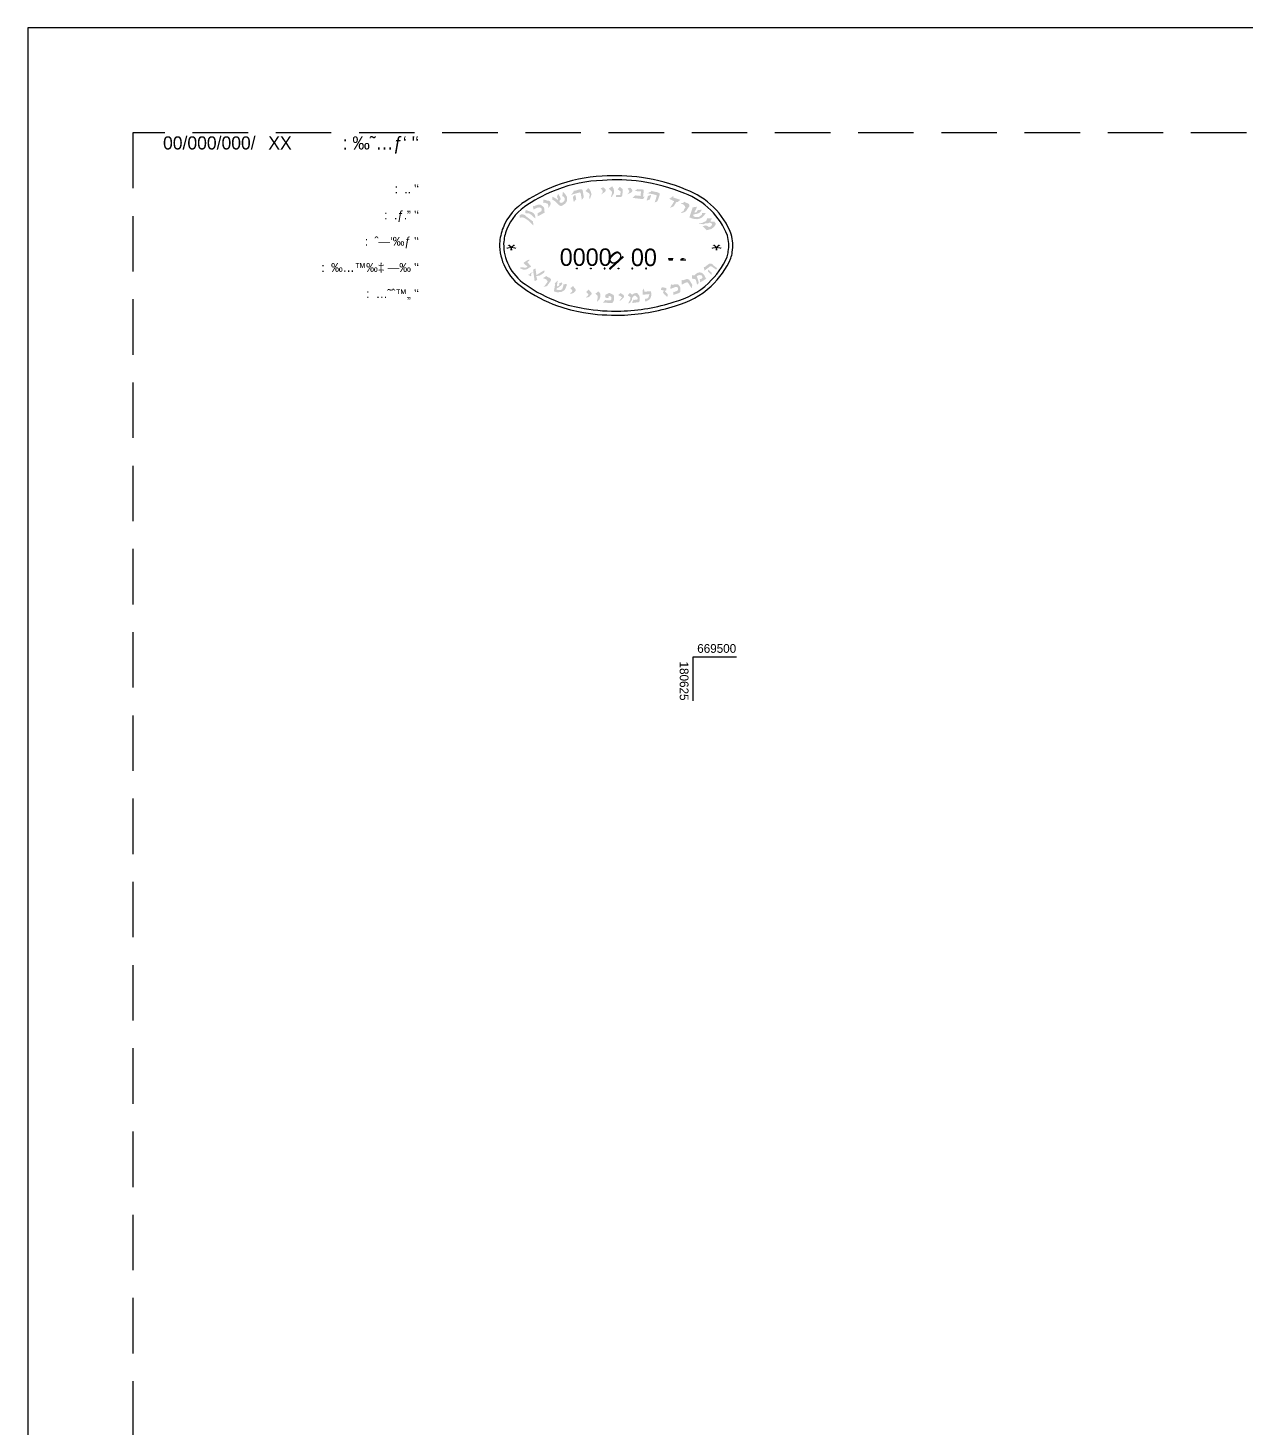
# Model space of a CAD drawing. Extents: x 180421 to 182259, y 668879 to 669787.
# Drawn here: x 180434.7 to 180783.1, y 669279.7 to 669680 of the extents above; entities that cross this region are included whole.
import ezdxf
from ezdxf.enums import TextEntityAlignment as Align

# ---------------------------------------------------------------- set-up
doc = ezdxf.new("R2010")
doc.units = 0
doc.header["$LTSCALE"] = 2.5
doc.header["$MEASUREMENT"] = 0
doc.linetypes.add('HIDDEN', pattern=[9.525, 6.35, -3.175])
doc.layers.get('0').update_dxf_attribs({"linetype": 'CONTINUOUS'})
for name, color, linetype in [('DFS', 2, 'CONTINUOUS'), ('DRWP002', 2, 'CONTINUOUS'), ('DRWS006', 2, 'CONTINUOUS'), ('DRWT001', 2, 'CONTINUOUS'), ('DRWT004', 2, 'CONTINUOUS'), ('KOTERET', 1, 'CONTINUOUS')]:
    doc.layers.add(name, color=color, linetype=linetype)
doc.styles.add('HEBTXT', font='HEBTXT.shx')
doc.styles.add('MD-2010', font='hebtxt.shx', dxfattribs={"height": 1.25})
doc.styles.add('miryam', font='mirym.shx', dxfattribs={"height": 100})
doc.styles.get("Standard").update_dxf_attribs({"font": 'heb.shx', "height": 0.5})

# ---------------------------------------------------------------- blocks, each defined once
blk = doc.blocks.new('SU77_10')
at = {"color": 2, "style": 'HEBTXT'}
for s, height, p in [(": ‰˜…ƒ‘ '‘", 3, (62.5, -3)), (":  .. '‘", 2, (62.5, -13)), (":  .ƒ.” '‘", 2, (62.5, -19)), (":  ˆ—‘‰ƒ '‘", 2, (62.5, -25)), (":  ‰…™‰‡ —‰ '‘", 2, (62.5, -31)), (":  …˜ˆ™„ '‘", 2, (62.5, -37))]:
    blk.add_text(s, height=height, dxfattribs=at).set_placement(p, align=Align.RIGHT)
for tag, p in [('MS_MM', (30.48, -13)), ('MS_PD', (30.48, -19)), ('MS_D', (30.48, -25)), ('MS_TH', (30.48, -31)), ('MS_SHT', (30.48, -37))]:
    blk.add_attdef(tag, text='', height=2, dxfattribs=at).set_placement(p, align=Align.RIGHT)

msp = doc.modelspace()

# ---------------------------------------------------------------- hatches: boundary and pattern name
h = msp.add_hatch(color=256)
h.paths.add_polyline_path([(180606.24, 669632.46), (180606.62, 669632.87), (180606.84, 669633.34), (180606.3, 669634.15), (180607.01, 669634.32), (180607.25, 669634.22), (180607.69, 669633.61), (180607.67, 669633.37), (180607.52, 669633.11), (180607.19, 669632.87), (180606.23, 669632.43)])
h.paths.add_polyline_path([(180604.07, 669634.6), (180603.48, 669633.88), (180604.3, 669633.27), (180604.3, 669632.9), (180604.22, 669632.25), (180603.07, 669632.22), (180602.99, 669631.7), (180604.53, 669631.71), (180604.79, 669632.08), (180604.95, 669633.38), (180604.95, 669633.79), (180604.81, 669634.01)])
h.paths.add_polyline_path([(180609.24, 669634), (180609.3, 669633.9), (180610.65, 669633.82), (180610.93, 669633.73), (180610.97, 669633.55), (180610.75, 669631.78), (180611.26, 669631.81), (180610.73, 669631.05), (180607.75, 669631.43), (180608.53, 669632.13), (180610.03, 669631.98), (180610.18, 669633.25), (180608.5, 669633.38), (180608.37, 669633.38)])
h.paths.add_polyline_path([(180628.71, 669627.13), (180628.57, 669626.88), (180628.21, 669626.35), (180627.6, 669625.79), (180626.99, 669625.49), (180626.21, 669625.32), (180625.57, 669625.36), (180624.92, 669625.48), (180624.01, 669625.84), (180624.94, 669628.69), (180626.12, 669628.9), (180626.13, 669628.7), (180625.93, 669628.17), (180625.54, 669627.51), (180625.55, 669627.17), (180626.1, 669627.38), (180626.33, 669627.89), (180627.5, 669628.04), (180627.41, 669627.73), (180627.11, 669627.39), (180626.78, 669627.1), (180626.37, 669626.93), (180625.83, 669626.78), (180625.34, 669626.74), (180625.09, 669626.56), (180625.12, 669626.32), (180625.4, 669626.04), (180626.01, 669625.93), (180626.68, 669625.91), (180627.18, 669626.28), (180627.67, 669626.73), (180627.65, 669627.11)])
h.paths.add_polyline_path([(180622.49, 669630.33), (180622.24, 669629.94), (180621.57, 669629.87), (180621.57, 669629.75), (180621.7, 669629.68), (180622.08, 669629.64), (180622.43, 669629.38), (180622.75, 669629.08), (180622.84, 669628.62), (180622.56, 669628.24), (180622.37, 669627.67), (180621.72, 669627.35), (180621.72, 669627.13), (180622, 669627.13), (180622.52, 669627.31), (180623.01, 669627.59), (180623.44, 669628.21), (180623.81, 669628.8), (180624.01, 669629.01), (180624.01, 669629.27), (180623.96, 669629.51), (180623.75, 669629.73)])
h.paths.add_polyline_path([(180613.27, 669633.5), (180612.94, 669633.17), (180612, 669632.77), (180613.44, 669632.49), (180614.51, 669632.23), (180614.61, 669632.19), (180614.66, 669631.93), (180614.08, 669630.11), (180614.54, 669630.28), (180614.77, 669630.41), (180614.99, 669630.74), (180615.47, 669632.19), (180615.53, 669632.44), (180615.53, 669632.62), (180615.32, 669632.84), (180614.89, 669633.02), (180613.44, 669633.33)])
h.paths.add_polyline_path([(180613.03, 669632.21), (180612.88, 669632.2), (180612.16, 669631.97), (180611.79, 669630.76), (180611.84, 669630.66), (180612.31, 669630.82), (180612.71, 669631), (180613.07, 669632.17)])
h.paths.add_polyline_path([(180619.43, 669631.96), (180618.25, 669631.15), (180619.69, 669630.45), (180618.55, 669628.7), (180618.59, 669628.6), (180619.52, 669628.99), (180620.27, 669630.25), (180620.59, 669630.19), (180621.43, 669630.86), (180619.41, 669631.54)])
h.paths.add_polyline_path([(180630.09, 669624.62), (180630.07, 669624.9), (180630.53, 669625.6), (180629.1, 669625.58), (180628.93, 669625.01), (180628.53, 669624.66), (180627.75, 669624.29), (180626.8, 669624.07), (180626.78, 669623.94), (180628.09, 669623.89), (180628.55, 669624.13), (180629.32, 669624.13), (180629.78, 669624.35), (180630.33, 669624.2), (180630.49, 669623.8), (180630.35, 669623.48), (180630.07, 669623.21), (180629.56, 669623.08), (180629.17, 669623.37), (180628.73, 669623.54), (180627.77, 669623.34), (180629.02, 669622.16), (180629.69, 669622.36), (180630.31, 669622.54), (180630.92, 669622.97), (180631.27, 669623.39), (180631.56, 669623.85), (180631.6, 669623.98), (180631.18, 669624.64), (180630.92, 669624.64), (180630.53, 669624.62)])
h.paths.add_polyline_path([(180587.81, 669633.12), (180587.63, 669631.87), (180587.9, 669631.83), (180588.01, 669631.72), (180588.22, 669631.47), (180588.36, 669631.11), (180588.29, 669630.77), (180588.17, 669630.5), (180587.81, 669630.13), (180587.27, 669629.99), (180586.95, 669630.11), (180586.81, 669630.36), (180586.88, 669630.63), (180587.08, 669630.92), (180587.15, 669631.15), (180587.01, 669631.63), (180586.45, 669632.58), (180586.09, 669631.72), (180586.25, 669631.45), (180586.45, 669631.17), (180586.45, 669631.01), (180586.36, 669630.88), (180586.2, 669630.9), (180585.59, 669631.38), (180584.82, 669631.74), (180584.73, 669630.97), (180585.29, 669630.65), (180585.64, 669630.41), (180586.02, 669629.97), (180586.66, 669629.32), (180587.24, 669629.09), (180587.38, 669629.11), (180587.74, 669629.27), (180588.51, 669629.79), (180588.94, 669630.47), (180589.01, 669631.13), (180588.94, 669631.78), (180588.33, 669632.67)])
h.paths.add_polyline_path([(180580.98, 669629.51), (180581.5, 669629.42), (180582.03, 669629.02), (180582.39, 669628.72), (180582.52, 669628.14), (180582.52, 669627.57), (180582.62, 669627.23), (180580.6, 669626.12), (180580.6, 669627.05), (180581.64, 669627.61), (180581.75, 669627.98), (180581.75, 669628.3), (180581.53, 669628.56), (180581.08, 669628.7), (180580.44, 669628.61), (180579.96, 669628.36), (180579.54, 669628.11), (180579.42, 669628.09), (180579.33, 669628.16), (180579.26, 669629.06), (180579.6, 669629.04), (180580.4, 669629.4)])
h.paths.add_polyline_path([(180577.14, 669628), (180577.03, 669627.05), (180577.94, 669627.03), (180578.41, 669626.85), (180579.07, 669626.27), (180579.92, 669625.5), (180579.85, 669626.34), (180579.76, 669626.59), (180579.38, 669627.07), (180578.9, 669627.36), (180578.3, 669627.54), (180577.72, 669627.76)])
h.paths.add_polyline_path([(180582.24, 669630.92), (180582.21, 669630.47), (180582.17, 669630.04), (180582.19, 669629.97), (180582.35, 669629.97), (180582.71, 669630.04), (180582.98, 669629.88), (180583.55, 669629.73), (180583.68, 669628.53), (180584.21, 669629.41), (180584.3, 669629.73), (180584.25, 669630.09), (180584.19, 669630.36), (180583.8, 669630.61), (180583.28, 669630.65), (180582.82, 669630.83)])
h.paths.add_polyline_path([(180575.88, 669626.7), (180575.46, 669626.47), (180575.46, 669625.72), (180576.19, 669625.85), (180576.81, 669625.67), (180577.89, 669624.96), (180579.32, 669623.57), (180579.36, 669623.66), (180579.25, 669624.65), (180577.3, 669626.12), (180577.01, 669626.47), (180576.47, 669626.67)])
h.paths.add_polyline_path([(180598.8, 669632.45), (180599.11, 669632.92), (180599.25, 669633.41), (180598.58, 669634.13), (180599.26, 669634.41), (180599.51, 669634.35), (180600.04, 669633.81), (180600.06, 669633.58), (180599.96, 669633.3), (180599.67, 669633), (180598.79, 669632.42)])
h.paths.add_polyline_path([(180595.05, 669634.22), (180594.32, 669633.44), (180594.37, 669633.31), (180595.39, 669632.67), (180595.44, 669632.44), (180595.39, 669631.14), (180595.59, 669631.2), (180596.01, 669632.46), (180595.66, 669633.57)])
h.paths.add_polyline_path([(180601.93, 669634.73), (180601.04, 669634.14), (180601.05, 669634), (180601.9, 669633.15), (180601.9, 669632.91), (180601.56, 669631.66), (180601.77, 669631.68), (180602.46, 669632.81), (180602.37, 669633.97)])
h.paths.add_polyline_path([(180591.32, 669632.26), (180591.37, 669632.24), (180591.61, 669631.05), (180591.33, 669630.7), (180590.99, 669630.33), (180590.89, 669630.4), (180590.66, 669631.65), (180591.2, 669632.19)])
h.paths.add_polyline_path([(180593.05, 669633.9), (180592.59, 669633.85), (180591.16, 669633.44), (180590.93, 669633.52), (180590.79, 669633.07), (180590.14, 669632.27), (180591.55, 669632.7), (180592.62, 669632.98), (180592.73, 669632.98), (180592.89, 669632.78), (180593.23, 669630.89), (180593.55, 669631.26), (180593.7, 669631.48), (180593.74, 669631.88), (180593.5, 669633.38), (180593.42, 669633.63), (180593.34, 669633.79)])
h.paths.add_polyline_path([(180578.22, 669613.8), (180578.22, 669613.47), (180577.62, 669613.05), (180578.66, 669611.85), (180578.59, 669611.68), (180577.47, 669610.99), (180577, 669610.89), (180576.52, 669610.89), (180576.1, 669611.01), (180575.43, 669611.36), (180575.88, 669611.58), (180576.33, 669611.56), (180576.85, 669611.43), (180577.3, 669611.48), (180577.69, 669611.73), (180576.6, 669612.68), (180576.55, 669612.85), (180577.49, 669613.5)])
h.paths.add_polyline_path([(180583.17, 669609.1), (180583.25, 669608.9), (180583.33, 669608.8), (180584.05, 669608.52), (180584.33, 669608.28), (180584.39, 669608.17), (180584.41, 669608.05), (180584.39, 669607.86), (180584.26, 669607.59), (180583.38, 669606.34), (180583.27, 669606.2), (180582.32, 669605.94), (180583.4, 669607.34), (180583.45, 669607.47), (180583.38, 669607.63), (180583.21, 669607.86), (180583.06, 669608.05), (180582.87, 669608.15), (180582.59, 669608.28), (180582.07, 669608.45)])
h.paths.add_polyline_path([(180578.72, 669609.49), (180578.72, 669609.64), (180578.84, 669609.92), (180579.14, 669609.96), (180579.41, 669609.86), (180579.71, 669607.58), (180580.46, 669607.93), (180580.19, 669609.07), (180581.1, 669609.17), (180582.43, 669609.99), (180582.43, 669610.09), (180582.48, 669610.29), (180582.62, 669610.51), (180582.52, 669610.66), (180582.25, 669610.59), (180580.23, 669609.32), (180579.94, 669611.28), (180579.26, 669610.84), (180579.41, 669610.06), (180579.07, 669610.06), (180578.69, 669610.02), (180578.49, 669609.86), (180578.27, 669609.49), (180578.02, 669609.52), (180577.94, 669609.37), (180578.62, 669608.99), (180578.79, 669609.27), (180578.77, 669609.34)])
edge = h.paths.add_edge_path()
edge.add_line((180586.31, 669607.73), (180585.47, 669607))
edge.add_line((180585.47, 669607), (180585.6, 669606.73))
edge.add_line((180585.6, 669606.73), (180585.22, 669604.7))
edge.add_line((180585.22, 669604.7), (180585.38, 669604.63))
edge.add_line((180585.38, 669604.63), (180585.62, 669604.55))
edge.add_line((180585.62, 669604.55), (180586.12, 669604.43))
edge.add_line((180586.12, 669604.43), (180586.68, 669604.44))
edge.add_line((180586.68, 669604.44), (180587.13, 669604.47))
edge.add_line((180587.13, 669604.47), (180587.47, 669604.55))
edge.add_line((180587.47, 669604.55), (180587.83, 669604.76))
edge.add_line((180587.83, 669604.76), (180588.14, 669604.93))
edge.add_line((180588.14, 669604.93), (180588.4, 669605.2))
edge.add_line((180588.4, 669605.2), (180588.59, 669605.57))
edge.add_line((180588.59, 669605.57), (180588.7, 669605.86))
edge.add_line((180588.7, 669605.86), (180588.88, 669606.36))
edge.add_line((180588.88, 669606.36), (180588.94, 669606.81))
edge.add_line((180588.94, 669606.81), (180587.97, 669606.67))
edge.add_line((180587.97, 669606.67), (180587.92, 669606.27))
edge.add_line((180587.92, 669606.27), (180587.83, 669605.96))
edge.add_line((180587.83, 669605.96), (180587.69, 669605.56))
edge.add_line((180587.69, 669605.56), (180587.6, 669605.28))
edge.add_line((180587.6, 669605.28), (180587.28, 669605.1))
edge.add_line((180587.28, 669605.1), (180586.84, 669605.07))
edge.add_line((180586.84, 669605.07), (180586.52, 669605.07))
edge.add_line((180586.52, 669605.07), (180586.21, 669605.11))
edge.add_line((180586.21, 669605.11), (180585.97, 669605.23))
edge.add_line((180585.97, 669605.23), (180585.94, 669605.29))
edge.add_line((180585.94, 669605.29), (180585.96, 669605.35))
edge.add_arc((180587.19, 669604.89), 1.31, 152.6378, 159.4372, ccw=False)
edge.add_line((180586.02, 669605.49), (180586.16, 669605.62))
edge.add_line((180586.16, 669605.62), (180586.31, 669605.68))
edge.add_line((180586.31, 669605.68), (180586.72, 669605.88))
edge.add_line((180586.72, 669605.88), (180587.01, 669606.15))
edge.add_line((180587.01, 669606.15), (180587.29, 669606.34))
edge.add_line((180587.29, 669606.34), (180587.48, 669606.6))
edge.add_line((180587.48, 669606.6), (180587.56, 669606.75))
edge.add_line((180587.56, 669606.75), (180587.61, 669606.9))
edge.add_line((180587.61, 669606.9), (180587.6, 669607.1))
edge.add_line((180587.6, 669607.1), (180587.56, 669607.26))
edge.add_line((180587.56, 669607.26), (180586.7, 669606.91))
edge.add_line((180586.7, 669606.91), (180586.8, 669606.56))
edge.add_line((180586.8, 669606.56), (180586.77, 669606.48))
edge.add_arc((180583.73, 669609.14), 4.04, 313.7293, 318.7084, ccw=False)
edge.add_line((180586.52, 669606.22), (180586.33, 669606.11))
edge.add_line((180586.33, 669606.11), (180586.22, 669606.11))
edge.add_line((180586.22, 669606.11), (180586.17, 669606.15))
edge.add_line((180586.17, 669606.15), (180586.12, 669606.22))
edge.add_line((180586.12, 669606.22), (180586.12, 669606.39))
edge.add_line((180586.12, 669606.39), (180586.16, 669606.75))
edge.add_line((180586.16, 669606.75), (180586.22, 669607.09))
edge.add_line((180586.22, 669607.09), (180586.31, 669607.73))
h.paths.add_polyline_path([(180590.73, 669606.22), (180591.01, 669605.78), (180591.24, 669605.51), (180591.36, 669605.36), (180591.46, 669605.17), (180591.46, 669604.97), (180591.44, 669604.86), (180591.34, 669604.69), (180590.85, 669604.24), (180590.5, 669604.08), (180590.16, 669604.01), (180589.91, 669603.98), (180589.8, 669604.05), (180590.38, 669604.53), (180590.54, 669604.81), (180590.54, 669604.93), (180590.11, 669605.37), (180589.92, 669605.57)])
h.paths.add_polyline_path([(180606.99, 669604.28), (180606.37, 669603.52), (180607.16, 669603), (180607.14, 669602.47), (180606.61, 669601.46), (180606.62, 669601.19), (180606.72, 669601.19), (180607.14, 669601.51), (180607.54, 669602.23), (180607.54, 669602.51), (180607.71, 669602.97), (180608.04, 669603.32), (180608.25, 669603.48), (180608.42, 669603.48), (180608.59, 669603.46), (180608.75, 669603.31), (180609.22, 669602.82), (180609.24, 669602.64), (180609.24, 669602.51), (180609.13, 669602.36), (180608.91, 669602.31), (180608.2, 669602.23), (180608.03, 669602.32), (180607.65, 669601.53), (180607.63, 669601.34), (180609.65, 669601.6), (180609.82, 669602.31), (180609.78, 669602.93), (180609.69, 669603.35), (180609.48, 669603.7), (180609.18, 669604.06), (180608.94, 669604.17), (180608.52, 669604.16), (180608.12, 669604.04), (180607.84, 669603.89), (180607.65, 669603.68), (180607.12, 669604.16)])
h.paths.add_polyline_path([(180604.32, 669604.2), (180605.15, 669603.63), (180605.25, 669603.46), (180605.29, 669603.32), (180605.29, 669603.17), (180605.26, 669602.99), (180605.07, 669602.79), (180604.34, 669602.07), (180604.07, 669602.02), (180604.06, 669602.14), (180604.67, 669602.86), (180604.7, 669603), (180604.62, 669603.06), (180604.22, 669603.32), (180603.95, 669603.47), (180603.61, 669603.6)])
h.paths.add_polyline_path([(180616.14, 669605.88), (180617.45, 669605.61), (180617.39, 669605.25), (180617.37, 669604.95), (180617.35, 669604.88), (180616.86, 669604.91), (180617.07, 669604.61), (180617.77, 669603.93), (180617.73, 669603), (180617.02, 669603.64), (180616.7, 669603.98), (180616.45, 669604.39), (180616.71, 669604.91), (180615.81, 669605.14)])
h.paths.add_polyline_path([(180610.98, 669605.5), (180610.59, 669604.9), (180610.64, 669603.69), (180612.5, 669603.89), (180612.5, 669603.65), (180612.46, 669603.37), (180612.29, 669602.89), (180611.96, 669602.63), (180611.33, 669602.52), (180611.34, 669601.78), (180611.76, 669601.87), (180612.19, 669602.1), (180612.63, 669602.38), (180612.89, 669602.76), (180613.08, 669603.4), (180613.1, 669603.84), (180613.05, 669604.69), (180611.12, 669604.6)])
h.paths.add_polyline_path([(180597.85, 669604.71), (180598.15, 669604.49), (180598.31, 669604.31), (180598.46, 669604.12), (180598.53, 669603.8), (180598.55, 669603.54), (180598.53, 669603.27), (180598.47, 669602.91), (180598.33, 669602.49), (180597.96, 669602.04), (180597.51, 669601.62), (180597.79, 669603.01), (180597.78, 669603.33), (180597.67, 669603.49), (180597.08, 669604.04), (180597.53, 669604.3), (180597.73, 669604.47)])
h.paths.add_polyline_path([(180595.2, 669605.19), (180594.44, 669604.49), (180594.64, 669604.3), (180595.1, 669603.89), (180595.1, 669603.77), (180594.96, 669603.48), (180594.4, 669602.96), (180594.53, 669602.9), (180594.77, 669602.94), (180595.11, 669603.03), (180595.44, 669603.22), (180595.9, 669603.69), (180596, 669603.87), (180596.01, 669603.98), (180596, 669604.18), (180595.89, 669604.36), (180595.75, 669604.52), (180595.51, 669604.76)])
h.paths.add_polyline_path([(180601.16, 669604.21), (180600.99, 669604.21), (180600.06, 669603.76), (180599.94, 669603.49), (180599.89, 669603.18), (180600.02, 669602.95), (180600.2, 669602.82), (180600.38, 669602.75), (180600.62, 669602.76), (180600.77, 669602.81), (180600.88, 669602.93), (180600.92, 669603.12), (180600.89, 669603.4), (180601.42, 669603.24), (180601.69, 669603.01), (180601.66, 669602.29), (180601.42, 669602.14), (180600.2, 669602.12), (180599.97, 669602.25), (180599.24, 669601.42), (180601.92, 669601.36), (180602.24, 669601.74), (180602.38, 669602.07), (180602.47, 669602.48), (180602.46, 669602.74), (180602.42, 669603.25), (180602.38, 669603.51), (180602.31, 669603.63), (180602.19, 669603.71)])
h.paths.add_polyline_path([(180623.43, 669608.19), (180623.17, 669608.17), (180622.65, 669608.01), (180622.22, 669607.84), (180622.02, 669607.92), (180621.81, 669607.97), (180621.84, 669606.71), (180621.95, 669606.68), (180622.12, 669606.71), (180622.37, 669606.89), (180623.17, 669607.24), (180623.46, 669607.24), (180623.6, 669607.19), (180624.57, 669605.67), (180624.7, 669605.65), (180624.84, 669606.54), (180624.09, 669607.82), (180623.93, 669608.01), (180623.7, 669608.13)])
h.paths.add_polyline_path([(180627.05, 669610.1), (180626.42, 669610.03), (180625.76, 669609.58), (180625.48, 669609.24), (180624.82, 669609.34), (180624.74, 669608.31), (180625.51, 669608.2), (180625.87, 669608), (180626.13, 669606.86), (180626.45, 669606.52), (180626.66, 669607.22), (180626.56, 669607.73), (180626.21, 669608.78), (180626.14, 669609.02), (180626.56, 669609.28), (180627.07, 669609.33), (180627.5, 669609.24), (180627.65, 669609.02), (180627.78, 669608.55), (180627.36, 669608.24), (180626.98, 669608.14), (180627.08, 669607.24), (180628.86, 669608.28), (180628.59, 669608.6), (180628.26, 669609.34), (180627.89, 669609.73), (180627.54, 669609.97)])
h.paths.add_polyline_path([(180620.45, 669606.72), (180620.03, 669606.72), (180619.03, 669606.52), (180618.9, 669606.71), (180618.79, 669606.71), (180618.62, 669606.15), (180618.58, 669605.46), (180618.78, 669605.45), (180619.03, 669605.54), (180619.64, 669605.78), (180620.02, 669605.91), (180620.4, 669605.88), (180620.68, 669605.78), (180620.75, 669605.58), (180620.73, 669605.08), (180620.56, 669604.85), (180619.65, 669604.48), (180619.4, 669604.57), (180619.44, 669603.65), (180620.91, 669604.13), (180621.27, 669604.35), (180621.4, 669604.54), (180621.41, 669605.7), (180621.34, 669605.97), (180620.93, 669606.52), (180620.76, 669606.65)])
h.paths.add_polyline_path([(180629.43, 669610.91), (180629.33, 669610.33), (180630.28, 669609.39), (180630.44, 669609.44), (180630.38, 669610.04)])
h.paths.add_polyline_path([(180630.15, 669612.64), (180629.7, 669612.62), (180628.44, 669611.64), (180628.12, 669611.69), (180628.33, 669610.59), (180629.91, 669611.8), (180630.19, 669611.88), (180630.38, 669611.8), (180631.53, 669610.98), (180632.01, 669611.06), (180631.78, 669611.45), (180630.85, 669612.12), (180630.49, 669612.53)])

# ---------------------------------------------------------------- linework, layer by layer
at = {"color": 2}
for p, q in [((181309.7, 669680.03), (180434.7, 669680.03)), ((180434.7, 669680.03), (180434.7, 668930.03))]:
    msp.add_line(p, q, dxfattribs=at)
at = {"color": 30, "linetype": 'HIDDEN'}
for p, q in [((181259.7, 669650.03), (180464.7, 669650.03)), ((180464.7, 669650.03), (180464.7, 668960.03))]:
    msp.add_line(p, q, dxfattribs=at)
at = {"layer": 'DRWP002'}
for p, q in [((180637.5, 669500), (180625, 669500)), ((180625, 669500), (180625, 669487.5))]:
    msp.add_line(p, q, dxfattribs=at)
at = {"layer": 'KOTERET', "color": 1, "linetype": 'Continuous'}
for points in [[(180623.09, 669633.74, 0.06433), (180610.35, 669637.26, 0.055067), (180599.03, 669637.6, 0.081051), (180585.65, 669634.85, 0.05642), (180577.18, 669630.46, 0.170965), (180570.67, 669622.87, 0.076819), (180569.68, 669618.38, 0.118306), (180571.26, 669611.53, 0.129737), (180576.34, 669605.76, 0.070189), (180586.28, 669600.53, 0.047922), (180593.73, 669598.63, 0.049022), (180604.4, 669597.87, 0.072792), (180620, 669600.57, 0.1248), (180630.25, 669606.17, 0.103709), (180635.89, 669614.14, 0.036886), (180636.3, 669615.89, 0.106536), (180636.01, 669621.01, 0.106243), (180630.95, 669628.75, 0.106919)], [(180593.92, 669599.78, 0.049045), (180604.37, 669599.03, 0.072972), (180619.68, 669601.69, 0.125195), (180629.46, 669607.02, 0.103069), (180634.8, 669614.55, 0.035565), (180635.15, 669616.07, 0.105225), (180634.91, 669620.65, 0.105504), (180630.13, 669627.93, 0.107235), (180622.67, 669632.67, 0.064474), (180610.19, 669636.11, 0.055181), (180599.1, 669636.44, 0.081162), (180586.07, 669633.76, 0.05669), (180577.79, 669629.48, 0.171614), (180571.75, 669622.45, 0.076301), (180570.84, 669618.34, 0.117637), (180572.3, 669612.05, 0.130118), (180577.01, 669606.72, 0.070334), (180586.68, 669601.62, 0.047983)], [(180591.84, 669611.35, -1), (180591.84, 669611.08, -1)], [(180595.8, 669611.35, -1), (180595.8, 669611.08, -1)], [(180599.76, 669611.35, 1), (180599.76, 669611.08, 1)], [(180603.72, 669611.35, -1), (180603.72, 669611.08, -1)], [(180607.67, 669611.35, 1), (180607.67, 669611.08, 1)], [(180611.63, 669611.35, 1), (180611.63, 669611.08, 1)]]:
    msp.add_lwpolyline(points, format="xyb", close=True, dxfattribs=at)

# ---------------------------------------------------------------- block references
at = {"layer": 'DRWT001', "xscale": 1.25, "yscale": 1.25, "zscale": 1.25}
msp.add_blockref('SU77_10', (180468.49, 669649.01), dxfattribs=at)

# ---------------------------------------------------------------- texts
at = {"layer": 'DFS', "style": 'HEBTXT'}
msp.add_text('XX', height=3.75, dxfattribs=at).set_placement((180503.49, 669645.26))
at = {"layer": 'DRWS006', "color": 2, "style": 'MD-2010'}
msp.add_text('00/000/000/', height=3.75, dxfattribs=at).set_placement((180499.85, 669645.27), align=Align.RIGHT)
at = {"layer": 'DRWT001', "color": 2, "style": 'miryam'}
for s, p in [('0000', (180601.77, 669611.96)), ('00', (180614.71, 669611.9))]:
    msp.add_text(s, height=5, dxfattribs=at).set_placement(p, align=Align.RIGHT)
msp.add_text('q', height=5, rotation=312.4285, dxfattribs=at).set_placement((180602.74, 669611.5), align=Align.RIGHT)
at = {"layer": 'DRWT004', "style": 'HEBTXT'}
msp.add_text('669500', height=2.5, dxfattribs=at).set_placement((180626.25, 669501.25))
msp.add_text('180625', height=2.5, rotation=270, dxfattribs=at).set_placement((180621.25, 669498.75))
at = {"layer": 'KOTERET', "color": 1, "width": 1.5}
for p, p2 in [((180574.63, 669619.61), (180571.47, 669619.61)), ((180633.36, 669619.61), (180630.19, 669619.61))]:
    msp.add_text('*', height=3.17, rotation=180, dxfattribs=at).set_placement(p, p2, align=Align.FIT)
at = {"layer": 'KOTERET', "color": 1, "width": 1.362903}
msp.add_text("'‘", height=2.375, dxfattribs=at).set_placement((180617.01, 669611.87), (180624.14, 669611.87), align=Align.FIT)

doc.saveas('drawing.dxf')
